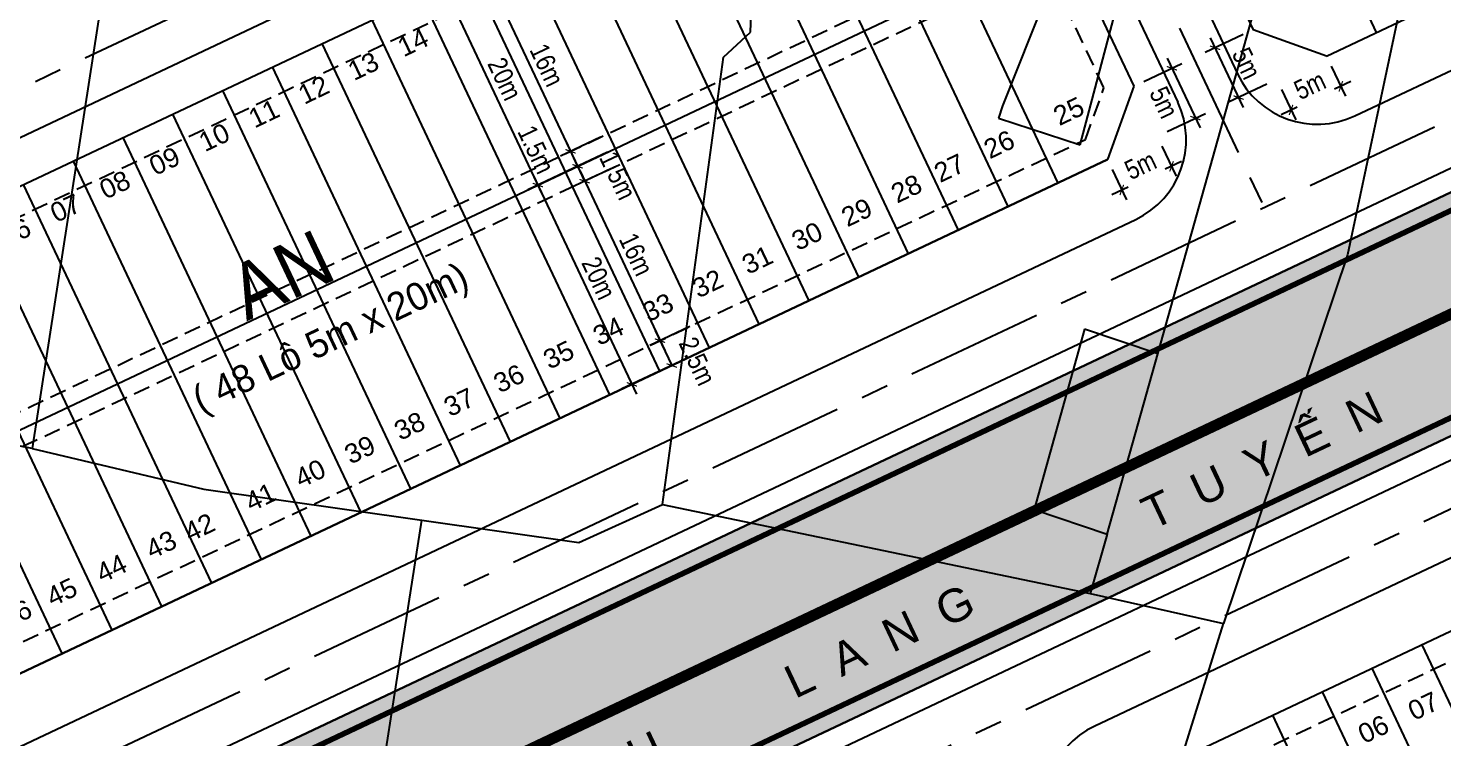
# Model space of a CAD drawing. Extents: x 597165 to 598689, y 1181586 to 1183364.
# Drawn here: x 597685.4 to 597813.8, y 1182774.3 to 1182838.7 of the extents above; entities that cross this region are included whole.
import ezdxf
from ezdxf.enums import TextEntityAlignment as Align

# ---------------------------------------------------------------- set-up
doc = ezdxf.new("R2010")
doc.units = 0
doc.header["$MEASUREMENT"] = 0
doc.linetypes.add('CENTER', pattern=[2, 1.25, -0.25, 0.25, -0.25])
doc.linetypes.add('DASHED', pattern=[0.75, 0.5, -0.25])
doc.layers.get('0').update_dxf_attribs({"linetype": 'CONTINUOUS'})
doc.layers.get('DEFPOINTS').update_dxf_attribs({"color": 8, "linetype": 'CONTINUOUS'})
for name, color, linetype in [('CGXD', 3, 'CONTINUOUS'), ('DIM-T', 7, 'CONTINUOUS'), ('DTEXT', 7, 'CONTINUOUS'), ('DTEXT-TENLO', 4, 'CONTINUOUS'), ('HA-CAY-XANH-KO', 3, 'CONTINUOUS'), ('NEN-HT', 8, 'CONTINUOUS'), ('NET-LENGOAI', 4, 'CONTINUOUS'), ('NET-LETRONG', 5, 'CONTINUOUS'), ('NET-LO-GIOI-DIEN-GIOI', 7, 'CENTER'), ('NET-PLO', 2, 'CONTINUOUS'), ('NET-RANH-DAT', 7, 'CONTINUOUS'), ('NET-TIM', 2, 'CENTER'), ('TEXT-SOLO', 7, 'CONTINUOUS')]:
    doc.layers.add(name, color=color, linetype=linetype)
doc.styles.add('AVO', font='VHELVEN.TTF')
doc.styles.add('VHEL-B', font='VHELVEB.TTF')
doc.styles.add('VHEL-C-R', font='VHELVCN.TTF')
doc.styles.add('VTIMES-R', font='VAPTIMN.TTF')
doc.dimstyles.new('TL1000', dxfattribs={"dimscale": 0, "dimtxt": 2, "dimasz": 0.7, "dimexe": 1, "dimexo": 1, "dimgap": 0.5, "dimtad": 1, "dimdec": 1, "dimzin": 12, "dimtxsty": 'VHEL-C-R', "dimblk1": 'ARCHTICK', "dimblk2": 'ARCHTICK', "dimsah": 1, "dimcen": -0.09, "dimdle": 1, "dimclrd": 256, "dimclre": 256, "dimclrt": 256, "dimazin": 3, "dimtfac": 0.005, "dimtdec": 1, "dimtix": 1, "dimtmove": 0, "dimatfit": 3, "dimtolj": 1, "dimtzin": 0})

# ---------------------------------------------------------------- blocks, each defined once
blk = doc.blocks.new('_ARCHTICK')
at = {"color": 0, "linetype": 'BYBLOCK', "const_width": 0.15}
blk.add_lwpolyline([(-0.5, -0.5), (0.5, 0.5)], dxfattribs=at)
blk = doc.blocks.new('*D678')
at = {"linetype": 'BYBLOCK'}
for p, q in [((597727.38, 1182842.91), (597735.07, 1182826.64)), ((597737.36, 1182828.82), (597733.74, 1182827.11))]:
    blk.add_line(p, q, dxfattribs=at)
at = {"layer": 'DEFPOINTS', "color": 0, "linetype": 'BYBLOCK'}
for p in [(597731.43, 1182843.72), (597738.26, 1182829.25), (597734.64, 1182827.54)]:
    blk.add_point(p, dxfattribs=at)
at = {"linetype": 'BYBLOCK', "xscale": 0.7, "yscale": 0.7, "zscale": 0.7}
for p, rotation in [((597727.81, 1182842.01), 115.2825172492049), ((597734.64, 1182827.54), 295.2825172492049)]:
    blk.add_blockref('_ARCHTICK', p, dxfattribs=dict(at, rotation=rotation))
at = {"linetype": 'BYBLOCK', "insert": (597732.49, 1182835.37), "char_height": 1.75, "attachment_point": 5, "rotation": 295.2825, "style": 'VHEL-C-R'}
blk.add_mtext('\\A1;16m', dxfattribs=at)
blk = doc.blocks.new('*D677')
at = {"linetype": 'BYBLOCK'}
for p, q in [((597734.22, 1182828.45), (597735.28, 1182826.18)), ((597738, 1182827.47), (597734.38, 1182825.76))]:
    blk.add_line(p, q, dxfattribs=at)
at = {"layer": 'DEFPOINTS', "color": 0, "linetype": 'BYBLOCK'}
for p in [(597738.26, 1182829.25), (597738.9, 1182827.89), (597735.28, 1182826.18)]:
    blk.add_point(p, dxfattribs=at)
at = {"linetype": 'BYBLOCK', "xscale": 0.7, "yscale": 0.7, "zscale": 0.7}
for p, rotation in [((597734.64, 1182827.54), 115.2825172492049), ((597735.28, 1182826.18), 295.2825172492049)]:
    blk.add_blockref('_ARCHTICK', p, dxfattribs=dict(at, rotation=rotation))
at = {"linetype": 'BYBLOCK', "insert": (597731.51, 1182827.7), "char_height": 1.75, "attachment_point": 5, "rotation": 295.2825, "style": 'VHEL-C-R'}
blk.add_mtext('\\A1;1.5m', dxfattribs=at)
blk = doc.blocks.new('*D676')
at = {"linetype": 'BYBLOCK'}
for p, q in [((597734.86, 1182827.09), (597735.92, 1182824.83)), ((597738.64, 1182826.11), (597735.02, 1182824.4))]:
    blk.add_line(p, q, dxfattribs=at)
at = {"layer": 'DEFPOINTS', "color": 0, "linetype": 'BYBLOCK'}
for p in [(597738.9, 1182827.89), (597739.54, 1182826.54), (597735.92, 1182824.83)]:
    blk.add_point(p, dxfattribs=at)
at = {"linetype": 'BYBLOCK', "xscale": 0.7, "yscale": 0.7, "zscale": 0.7}
for p, rotation in [((597735.28, 1182826.18), 115.2825172492049), ((597735.92, 1182824.83), 295.2825172492049)]:
    blk.add_blockref('_ARCHTICK', p, dxfattribs=dict(at, rotation=rotation))
at = {"linetype": 'BYBLOCK', "insert": (597738.93, 1182825.34), "char_height": 1.75, "attachment_point": 5, "rotation": 295.2825, "style": 'VHEL-C-R'}
blk.add_mtext('\\A1;1.5m', dxfattribs=at)
blk = doc.blocks.new('*D675')
at = {"linetype": 'BYBLOCK'}
for p, q in [((597735.5, 1182825.73), (597743.19, 1182809.46)), ((597745.47, 1182811.64), (597741.85, 1182809.93))]:
    blk.add_line(p, q, dxfattribs=at)
at = {"layer": 'DEFPOINTS', "color": 0, "linetype": 'BYBLOCK'}
for p in [(597739.54, 1182826.54), (597746.38, 1182812.07), (597742.76, 1182810.36)]:
    blk.add_point(p, dxfattribs=at)
at = {"linetype": 'BYBLOCK', "xscale": 0.7, "yscale": 0.7, "zscale": 0.7}
for p, rotation in [((597735.92, 1182824.83), 115.2825172492049), ((597742.76, 1182810.36), 295.2825172492049)]:
    blk.add_blockref('_ARCHTICK', p, dxfattribs=dict(at, rotation=rotation))
at = {"linetype": 'BYBLOCK', "insert": (597740.6, 1182818.19), "char_height": 1.75, "attachment_point": 5, "rotation": 295.2825, "style": 'VHEL-C-R'}
blk.add_mtext('\\A1;16m', dxfattribs=at)
blk = doc.blocks.new('*D674')
at = {"linetype": 'BYBLOCK'}
for p, q in [((597742.33, 1182811.27), (597743.83, 1182808.1)), ((597746.54, 1182809.38), (597742.92, 1182807.67))]:
    blk.add_line(p, q, dxfattribs=at)
at = {"layer": 'DEFPOINTS', "color": 0, "linetype": 'BYBLOCK'}
for p in [(597746.38, 1182812.07), (597747.44, 1182809.81), (597743.83, 1182808.1)]:
    blk.add_point(p, dxfattribs=at)
at = {"linetype": 'BYBLOCK', "xscale": 0.7, "yscale": 0.7, "zscale": 0.7}
for p, rotation in [((597742.76, 1182810.36), 115.2825172492049), ((597743.83, 1182808.1), 295.2825172492049)]:
    blk.add_blockref('_ARCHTICK', p, dxfattribs=dict(at, rotation=rotation))
at = {"linetype": 'BYBLOCK', "insert": (597746.15, 1182808.49), "char_height": 1.75, "attachment_point": 5, "rotation": 295.2825, "style": 'VHEL-C-R'}
blk.add_mtext('\\A1;2.5m', dxfattribs=at)
blk = doc.blocks.new('*D673')
at = {"linetype": 'BYBLOCK'}
for p, q in [((597729.46, 1182845.55), (597722.22, 1182842.13)), ((597722.7, 1182843.46), (597732.09, 1182823.57)), ((597738, 1182827.47), (597730.76, 1182824.05))]:
    blk.add_line(p, q, dxfattribs=at)
at = {"layer": 'DEFPOINTS', "color": 0, "linetype": 'BYBLOCK'}
for p in [(597730.36, 1182845.98), (597738.9, 1182827.89), (597731.67, 1182824.48)]:
    blk.add_point(p, dxfattribs=at)
at = {"linetype": 'BYBLOCK', "xscale": 0.7, "yscale": 0.7, "zscale": 0.7}
for p, rotation in [((597723.13, 1182842.56), 115.2825172524387), ((597731.67, 1182824.48), 295.2825172524387)]:
    blk.add_blockref('_ARCHTICK', p, dxfattribs=dict(at, rotation=rotation))
at = {"linetype": 'BYBLOCK', "insert": (597728.66, 1182834.11), "char_height": 1.75, "attachment_point": 5, "rotation": 295.2825, "style": 'VHEL-C-R'}
blk.add_mtext('\\A1;20m', dxfattribs=at)
blk = doc.blocks.new('*D672')
at = {"linetype": 'BYBLOCK'}
for p, q in [((597738, 1182827.47), (597730.76, 1182824.05)), ((597731.24, 1182825.38), (597740.64, 1182805.49)), ((597746.54, 1182809.38), (597739.3, 1182805.97))]:
    blk.add_line(p, q, dxfattribs=at)
at = {"layer": 'DEFPOINTS', "color": 0, "linetype": 'BYBLOCK'}
for p in [(597738.9, 1182827.89), (597747.44, 1182809.81), (597740.21, 1182806.39)]:
    blk.add_point(p, dxfattribs=at)
at = {"linetype": 'BYBLOCK', "xscale": 0.7, "yscale": 0.7, "zscale": 0.7}
for p, rotation in [((597731.67, 1182824.48), 115.2825172524387), ((597740.21, 1182806.39), 295.2825172524387)]:
    blk.add_blockref('_ARCHTICK', p, dxfattribs=dict(at, rotation=rotation))
at = {"linetype": 'BYBLOCK', "insert": (597737.2, 1182816.03), "char_height": 1.75, "attachment_point": 5, "rotation": 295.2825, "style": 'VHEL-C-R'}
blk.add_mtext('\\A1;20m', dxfattribs=at)
blk = doc.blocks.new('*D573')
at = {"linetype": 'BYBLOCK'}
for p, q in [((597788.35, 1182828.02), (597789.64, 1182825.28)), ((597790.12, 1182826.61), (597788.64, 1182825.91)), ((597783.83, 1182825.89), (597785.12, 1182823.14)), ((597783.79, 1182823.62), (597785.27, 1182824.32))]:
    blk.add_line(p, q, dxfattribs=at)
at = {"layer": 'DEFPOINTS', "color": 0, "linetype": 'BYBLOCK'}
for p in [(597787.92, 1182828.93), (597783.4, 1182826.79), (597789.22, 1182826.18)]:
    blk.add_point(p, dxfattribs=at)
at = {"linetype": 'BYBLOCK', "xscale": 0.7, "yscale": 0.7, "zscale": 0.7}
for p, rotation in [((597789.22, 1182826.18), 25.28251725516942), ((597784.7, 1182824.04), 205.2825172551694)]:
    blk.add_blockref('_ARCHTICK', p, dxfattribs=dict(at, rotation=rotation))
at = {"linetype": 'BYBLOCK', "insert": (597786.4, 1182826.28), "char_height": 1.75, "attachment_point": 5, "rotation": 25.2825, "style": 'VHEL-C-R'}
blk.add_mtext('\\A1;5m', dxfattribs=at)
blk = doc.blocks.new('*D572')
at = {"linetype": 'BYBLOCK'}
for p, q in [((597786.69, 1182833.88), (597790.15, 1182835.51)), ((597788.82, 1182835.99), (597791.81, 1182829.66)), ((597788.82, 1182829.35), (597792.29, 1182830.99))]:
    blk.add_line(p, q, dxfattribs=at)
at = {"layer": 'DEFPOINTS', "color": 0, "linetype": 'BYBLOCK'}
for p in [(597785.78, 1182833.45), (597791.38, 1182830.56), (597787.92, 1182828.93)]:
    blk.add_point(p, dxfattribs=at)
at = {"linetype": 'BYBLOCK', "xscale": 0.7, "yscale": 0.7, "zscale": 0.7}
for p, rotation in [((597789.25, 1182835.08), 115.2825172516175), ((597791.38, 1182830.56), 295.2825172516174)]:
    blk.add_blockref('_ARCHTICK', p, dxfattribs=dict(at, rotation=rotation))
at = {"linetype": 'BYBLOCK', "insert": (597788.53, 1182831.98), "char_height": 1.75, "attachment_point": 5, "rotation": 295.2825, "style": 'VHEL-C-R'}
blk.add_mtext('\\A1;5m', dxfattribs=at)
blk = doc.blocks.new('*D569')
at = {"linetype": 'BYBLOCK'}
for p, q in [((597803.72, 1182835.28), (597805.02, 1182832.54)), ((597799.2, 1182833.15), (597800.5, 1182830.4)), ((597805.49, 1182833.87), (597804.01, 1182833.17)), ((597799.16, 1182830.88), (597800.64, 1182831.58))]:
    blk.add_line(p, q, dxfattribs=at)
at = {"layer": 'DEFPOINTS', "color": 0, "linetype": 'BYBLOCK'}
for p in [(597803.29, 1182836.19), (597798.77, 1182834.05), (597800.07, 1182831.3)]:
    blk.add_point(p, dxfattribs=at)
at = {"linetype": 'BYBLOCK', "xscale": 0.7, "yscale": 0.7, "zscale": 0.7}
for p, rotation in [((597804.59, 1182833.44), 25.28251724920499), ((597800.07, 1182831.3), 205.2825172492049)]:
    blk.add_blockref('_ARCHTICK', p, dxfattribs=dict(at, rotation=rotation))
at = {"linetype": 'BYBLOCK', "insert": (597801.78, 1182833.54), "char_height": 1.75, "attachment_point": 5, "rotation": 25.2825, "style": 'VHEL-C-R'}
blk.add_mtext('\\A1;5m', dxfattribs=at)
blk = doc.blocks.new('*D568')
at = {"linetype": 'BYBLOCK'}
for p, q in [((597795.73, 1182838.15), (597792.27, 1182836.51)), ((597792.74, 1182837.84), (597795.73, 1182831.51)), ((597797.87, 1182833.63), (597794.4, 1182831.99))]:
    blk.add_line(p, q, dxfattribs=at)
at = {"layer": 'DEFPOINTS', "color": 0, "linetype": 'BYBLOCK'}
for p in [(597796.63, 1182838.57), (597798.77, 1182834.05), (597795.31, 1182832.42)]:
    blk.add_point(p, dxfattribs=at)
at = {"linetype": 'BYBLOCK', "xscale": 0.7, "yscale": 0.7, "zscale": 0.7}
for p, rotation in [((597793.17, 1182836.94), 115.2825172516175), ((597795.31, 1182832.42), 295.2825172516174)]:
    blk.add_blockref('_ARCHTICK', p, dxfattribs=dict(at, rotation=rotation))
at = {"linetype": 'BYBLOCK', "insert": (597796.03, 1182835.52), "char_height": 1.75, "attachment_point": 5, "rotation": 295.2825, "style": 'VHEL-C-R'}
blk.add_mtext('\\A1;5m', dxfattribs=at)

msp = doc.modelspace()

# ---------------------------------------------------------------- hatches: boundary and pattern name
at = {"layer": 'HA-CAY-XANH-KO'}
h = msp.add_hatch(dxfattribs=at)
h.set_pattern_fill('AR-SAND', color=256, scale=2, angle=359.765823, style=0)
h.set_pattern_definition([(37.26582263, (0, 0), (-0.11023521, 3.854130278), [0, -3.04, 0, -3.4, 0, -3.25]), (7.26582263, (0, 0), (3.562592942, 5.629778284), [0, -1.64, 0, -2.74, 0, -1.05]), (327.26582263, (-2.46, 0.01), (6.228277961, -0.014137947), [0, -1, 0, -3.6, 0, -4.7]), (317.26582263, (-2.46, 0.01), (6.019377384, 1.73076346), [0, -0.5, 0, -2.36, 0, -2.7])])
edge = h.paths.add_edge_path()
edge.add_arc((597689.012, 1182746.8206), 4, 205.282517, 295.282517)
edge.add_line((597690.7203, 1182743.2037), (597884.2218, 1182834.5993))
edge.add_arc((597882.5135, 1182838.2161), 4, 295.282517, 385.282517)
edge.add_line((597886.1304, 1182839.9245), (597881.0054, 1182850.775))
edge.add_arc((597877.3885, 1182849.0667), 4, 25.282517, 115.282517)
edge.add_line((597875.6802, 1182852.6835), (597682.1786, 1182761.288))
edge.add_arc((597683.887, 1182757.6711), 4, 115.282517, 205.282517)
edge.add_line((597680.2701, 1182755.9628), (597682.8326, 1182750.5375))
edge.add_line((597682.8326, 1182750.5375), (597685.3951, 1182745.1123))

# ---------------------------------------------------------------- linework, layer by layer
at = {"layer": 'CGXD', "linetype": 'DASHED', "ltscale": 3}
for points in [[(597776.477, 1182847.3), (597771.1537, 1182858.5705), (597766.4469, 1182860.2574), (597672.4408, 1182815.8561), (597679.2742, 1182801.3887)], [(597781.3947, 1182828.61), (597783.0816, 1182833.3168), (597777.7583, 1182844.5873), (597664.7317, 1182791.2021), (597670.055, 1182779.9316), (597674.7619, 1182778.2447)], [(597903.4772, 1182805.5393), (597898.1539, 1182816.8099), (597893.4471, 1182818.4968), (597783.6173, 1182766.6215), (597782.4245, 1182763.2933), (597788.1901, 1182751.0864)]]:
    msp.add_lwpolyline(points, close=True, dxfattribs=at)
at = {"layer": 'NEN-HT', "linetype": 'CONTINUOUS'}
for p, q in [((597697.66, 1182877.68), (597685.74, 1182800.56)), ((597780.13, 1182847.47), (597773.87, 1182831.66)), ((597750.97, 1182838.36), (597751.22, 1182844.51)), ((597780.91, 1182828.14), (597785.03, 1182843.63)), ((597787.96, 1182809.17), (597796.51, 1182839.57)), ((597809.9, 1182840.24), (597805.19, 1182818.14)), ((597748.52, 1182836.1), (597750.97, 1182838.36)), ((597742.99, 1182795.48), (597748.52, 1182836.1)), ((597773.87, 1182831.66), (597773.49, 1182830.56)), ((597773.49, 1182830.56), (597780.91, 1182828.14)), ((597805.19, 1182818.14), (597793.95, 1182784.69)), ((597781.32, 1182811.41), (597776.73, 1182795.04)), ((597787.96, 1182809.17), (597781.32, 1182811.41)), ((597783.36, 1182792.8), (597787.96, 1182809.17)), ((597685.74, 1182800.56), (597664.05, 1182804.84)), ((597685.74, 1182800.56), (597701.34, 1182796.89)), ((597701.34, 1182796.89), (597721.14, 1182794.07)), ((597735.38, 1182792.04), (597742.99, 1182795.48)), ((597742.99, 1182795.48), (597774.99, 1182788.83)), ((597776.73, 1182795.04), (597783.36, 1182792.8)), ((597700.25, 1182660.81), (597721.14, 1182794.07)), ((597721.14, 1182794.07), (597735.38, 1182792.04)), ((597783.36, 1182792.8), (597781.84, 1182787.41)), ((597774.99, 1182788.83), (597781.84, 1182787.41)), ((597781.84, 1182787.41), (597793.95, 1182784.69)), ((597780.93, 1182742.92), (597793.95, 1182784.69))]:
    msp.add_line(p, q, dxfattribs=at)
at = {"layer": 'NET-LENGOAI', "ltscale": 20}
for p, q in [((597805.854, 1182830.7622), (597996.7807, 1182920.9416)), ((597655.6495, 1182815.1137), (597764.6072, 1182866.5771)), ((597780.6828, 1182865.3225), (597795.2036, 1182834.5793)), ((597775.2575, 1182862.76), (597789.7783, 1182832.0168)), ((597684.9413, 1182764.8048), (597874.826, 1182854.492)), ((597885.076, 1182832.7909), (597695.1913, 1182743.1036)), ((597891.6574, 1182827.0519), (597782.2477, 1182775.375)), ((597677.0036, 1182769.903), (597785.9613, 1182821.3664))]:
    msp.add_line(p, q, dxfattribs=at)
for centre, start, end in [((597802.4373, 1182837.9959), 205.282517, 295.282517), ((597782.5446, 1182828.6001), 295.282517, 25.282517), ((597785.6643, 1182768.1413), 115.282517, 205.282517)]:
    msp.add_arc(centre, 8, start, end, dxfattribs=at)
at = {"layer": 'NET-LETRONG'}
for p, q in [((597783.8225, 1182865.6995), (597796.635, 1182838.5732)), ((597803.2915, 1182836.1875), (597862.0653, 1182863.9478)), ((597657.81, 1182811.7104), (597766.3155, 1182862.9602)), ((597772.972, 1182860.5746), (597785.7844, 1182833.4482)), ((597682.1786, 1182761.288), (597875.6802, 1182852.6835)), ((597875.6802, 1182852.6835), (597682.1786, 1182761.288)), ((597803.2915, 1182836.1875), (597796.635, 1182838.5732)), ((597884.2218, 1182834.5993), (597690.7203, 1182743.2037)), ((597690.7203, 1182743.2037), (597884.2218, 1182834.5993)), ((597785.7844, 1182833.4482), (597783.3988, 1182826.7917)), ((597674.8932, 1182775.5419), (597783.3988, 1182826.7917)), ((597783.3988, 1182826.7917), (597674.8932, 1182775.5419)), ((597784.8101, 1182769.9497), (597893.3157, 1182821.1996))]:
    msp.add_line(p, q, dxfattribs=at)
at = {"layer": 'NET-LO-GIOI-DIEN-GIOI', "ltscale": 20, "const_width": 0.5}
for points in [[(598248.7143, 1183027.2178), (597268.9157, 1182564.4349)], [(598255.9747, 1183011.8462), (597276.1761, 1182549.0632)]]:
    msp.add_lwpolyline(points, dxfattribs=at)
at = {"layer": 'NET-PLO'}
for p, q in [((597790.7292, 1182874.4914), (597807.8125, 1182838.3229)), ((597761.7944, 1182860.8248), (597778.8777, 1182824.6563)), ((597757.2734, 1182858.6894), (597774.3566, 1182822.5209)), ((597752.7523, 1182856.554), (597769.8356, 1182820.3855)), ((597748.2312, 1182854.4186), (597765.3145, 1182818.2501)), ((597743.7102, 1182852.2832), (597760.7935, 1182816.1147)), ((597739.1891, 1182850.1478), (597756.2724, 1182813.9792)), ((597661.8305, 1182791.4907), (597779.3782, 1182847.0114)), ((597734.668, 1182848.0123), (597751.7513, 1182811.8438)), ((597730.147, 1182845.8769), (597747.2303, 1182809.7084)), ((597725.6259, 1182843.7415), (597742.7092, 1182807.573)), ((597721.1049, 1182841.6061), (597738.1881, 1182805.4376)), ((597716.5838, 1182839.4707), (597733.6671, 1182803.3022)), ((597712.0627, 1182837.3353), (597729.146, 1182801.1668)), ((597707.5417, 1182835.1999), (597724.6249, 1182799.0314)), ((597703.0206, 1182833.0645), (597720.1039, 1182796.896)), ((597698.4995, 1182830.9291), (597715.5828, 1182794.7606)), ((597693.9785, 1182828.7937), (597711.0617, 1182792.6251)), ((597689.4574, 1182826.6582), (597706.5407, 1182790.4897)), ((597684.9363, 1182824.5228), (597702.0196, 1182788.3543)), ((597680.4153, 1182822.3874), (597697.4986, 1182786.2189)), ((597675.8942, 1182820.252), (597692.9775, 1182784.0835)), ((597671.3731, 1182818.1166), (597688.4564, 1182781.9481)), ((597811.9365, 1182782.7622), (597829.0198, 1182746.5937)), ((597807.4155, 1182780.6268), (597824.4987, 1182744.4583)), ((597802.8944, 1182778.4914), (597819.9777, 1182742.3229)), ((597798.3733, 1182776.356), (597815.4566, 1182740.1875))]:
    msp.add_line(p, q, dxfattribs=at)
at = {"layer": 'NET-RANH-DAT', "color": 1, "linetype": 'DASHED', "ltscale": 20, "const_width": 1, "flags": 128}
msp.add_lwpolyline([(598126.1169, 1182959.9116), (597667.9131, 1182743.4907), (597347.4026, 1182592.1057)], dxfattribs=at)
at = {"layer": 'NET-TIM', "ltscale": 10}
for p, q in [((597295.449, 1182585.2617), (598110.7818, 1182970.3634)), ((597636.309, 1182810.4024), (597951.5174, 1182959.2831)), ((598148.9609, 1182953.0064), (597309.1156, 1182556.3269)), ((597772.8452, 1182874.8918), (597797.6159, 1182822.4475))]:
    msp.add_line(p, q, dxfattribs=at)

# ---------------------------------------------------------------- texts
at = {"layer": 'DTEXT', "style": 'VHEL-B'}
msp.add_text('H  AØ  N  H           L  A  N  G               T  U  Y  EÁ  N         Ñ  I  EÄ  N       1  1  0   K V', height=3, rotation=25.282517, dxfattribs=at).set_placement((597726.387, 1182764.2936))
at = {"layer": 'DTEXT-TENLO', "style": 'VTIMES-R'}
for s, height, p in [('AN', 5, (597709.4177, 1182814.0785)), ('( 48 Loâ 5m x 20m)', 2.5, (597713.3394, 1182809.521))]:
    msp.add_text(s, height=height, rotation=25.282517, dxfattribs=at).set_placement(p, align=Align.CENTER)
at = {"layer": 'TEXT-SOLO', "color": 3, "style": 'AVO'}
for s, rotation, p in [('14', 25.516695, (597720.7057, 1182836.6476)), ('13', 25.516695, (597716.1935, 1182834.4938)), ('12', 25.516695, (597711.6812, 1182832.3399)), ('11', 25.516695, (597707.1689, 1182830.186)), ('25', 25.516695, (597780.2529, 1182830.407)), ('10', 25.516695, (597702.6566, 1182828.0321)), ('26', 25.516695, (597773.9357, 1182827.3915)), ('09', 25.516695, (597698.1443, 1182825.8783)), ('27', 25.516695, (597769.4234, 1182825.2377)), ('08', 25.516695, (597693.632, 1182823.7244)), ('28', 25.516695, (597765.5151, 1182823.3721)), ('07', 25.516695, (597689.1598, 1182821.6108)), ('29', 25.516695, (597761.0028, 1182821.2182)), ('06', 25.516695, (597684.6074, 1182819.4167)), ('30', 25.516695, (597756.4905, 1182819.0644)), ('31', 25.516695, (597751.9782, 1182816.9105)), ('32', 25.516695, (597747.4659, 1182814.7566)), ('33', 25.516695, (597742.9536, 1182812.6028)), ('34', 25.516695, (597738.4413, 1182810.4489)), ('35', 25.516695, (597733.929, 1182808.295)), ('36', 25.516695, (597729.4167, 1182806.1412)), ('37', 25.516695, (597724.9044, 1182803.9873)), ('38', 25.516695, (597720.3921, 1182801.8334)), ('39', 25.516695, (597715.8798, 1182799.6795)), ('40', 25.516695, (597711.3675, 1182797.5257)), ('41', 25.516695, (597706.8552, 1182795.3718)), ('42', 25.516695, (597701.3141, 1182792.625)), ('43', 25.516695, (597697.8306, 1182791.0641)), ('44', 25.516695, (597693.3183, 1182788.9102)), ('45', 25.516695, (597688.806, 1182786.7563)), ('46', 25.516695, (597684.6971, 1182784.795)), ('07', 25.282517, (597812.4561, 1182776.4105)), ('06', 25.282517, (597807.9195, 1182774.3083))]:
    msp.add_text(s, height=1.75, rotation=rotation, dxfattribs=at).set_placement(p, align=Align.CENTER)

# ---------------------------------------------------------------- dimensions: what is measured, and where the dimension line sits
at = {"layer": 'DIM-T'}
for p1, p2, picture, middle in [((597730.3595, 1182845.9773), (597738.9012, 1182827.8931), '*D673', (597728.6568, 1182834.1138)), ((597738.9012, 1182827.8931), (597747.4428, 1182809.8088), '*D672', (597737.1985, 1182816.0295))]:
    dim = msp.add_aligned_dim(p1=p1, p2=p2, distance=-8, dimstyle='TL1000', override={"dimscale": 1, "dimtxt": 1.75, "dimpost": 'm'}, dxfattribs=at)
    dim.commit()
    dim.dimension.update_dxf_attribs({"geometry": picture, "text_midpoint": middle})
for base, p1, p2, picture, middle in [((597734.6437, 1182827.5411), (597731.4272, 1182843.7168), (597738.2605, 1182829.2494), '*D678', (597732.4872, 1182835.37)), ((597742.7583, 1182810.361), (597739.5418, 1182826.5368), (597746.3751, 1182812.0693), '*D675', (597740.6018, 1182818.1899))]:
    dim = msp.add_linear_dim(base=base, p1=p1, p2=p2, angle=295.282517, dimstyle='TL1000', override={"dimscale": 1, "dimtxt": 1.75, "dimpost": 'm', "dimse1": 1}, dxfattribs=at)
    dim.commit()
    dim.dimension.update_dxf_attribs({"geometry": picture, "text_midpoint": middle})
for base, p1, p2, angle, override, picture, middle, dimtype in [((597795.3062, 1182832.4159), (597796.635, 1182838.5732), (597798.7704, 1182834.0521), 295.282517, {"dimscale": 1, "dimtxt": 1.75, "dimpost": 'm'}, '*D568', (597796.0253, 1182835.5203), 161), ((597791.384, 1182830.5633), (597785.7844, 1182833.4482), (597787.9198, 1182828.9271), 295.282517, {"dimscale": 1, "dimtxt": 1.75, "dimpost": 'm'}, '*D572', (597788.5296, 1182831.9799), 161), ((597800.0682, 1182831.3045), (597803.2915, 1182836.1875), (597798.7704, 1182834.0521), 205.282517, {"dimscale": 1, "dimtxt": 1.75, "dimpost": 'm'}, '*D569', (597801.7762, 1182833.5419), 161), ((597735.2843, 1182826.1847), (597738.2605, 1182829.2494), (597738.9012, 1182827.8931), 295.282517, {"dimscale": 1, "dimtxt": 1.75, "dimpost": 'm', "dimse1": 1}, '*D677', (597731.5136, 1182827.6953), 160), ((597735.9249, 1182824.8284), (597738.9012, 1182827.8931), (597739.5418, 1182826.5368), 295.282517, {"dimscale": 1, "dimtxt": 1.75, "dimpost": 'm', "dimse1": 1}, '*D676', (597738.9305, 1182825.34), 160), ((597789.2176, 1182826.1795), (597783.3988, 1182826.7917), (597787.9198, 1182828.9271), 25.282517, {"dimscale": 1, "dimtxt": 1.75, "dimpost": 'm'}, '*D573', (597786.4046, 1182826.2815), 161), ((597743.826, 1182808.1005), (597746.3751, 1182812.0693), (597747.4428, 1182809.8088), 295.282517, {"dimscale": 1, "dimtxt": 1.75, "dimpost": 'm', "dimse1": 1}, '*D674', (597746.1527, 1182808.4906), 160)]:
    dim = msp.add_linear_dim(base=base, p1=p1, p2=p2, angle=angle, dimstyle='TL1000', override=override, dxfattribs=at)
    dim.commit()
    dim.dimension.update_dxf_attribs({"geometry": picture, "text_midpoint": middle, "dimtype": dimtype})

doc.saveas('drawing.dxf')
